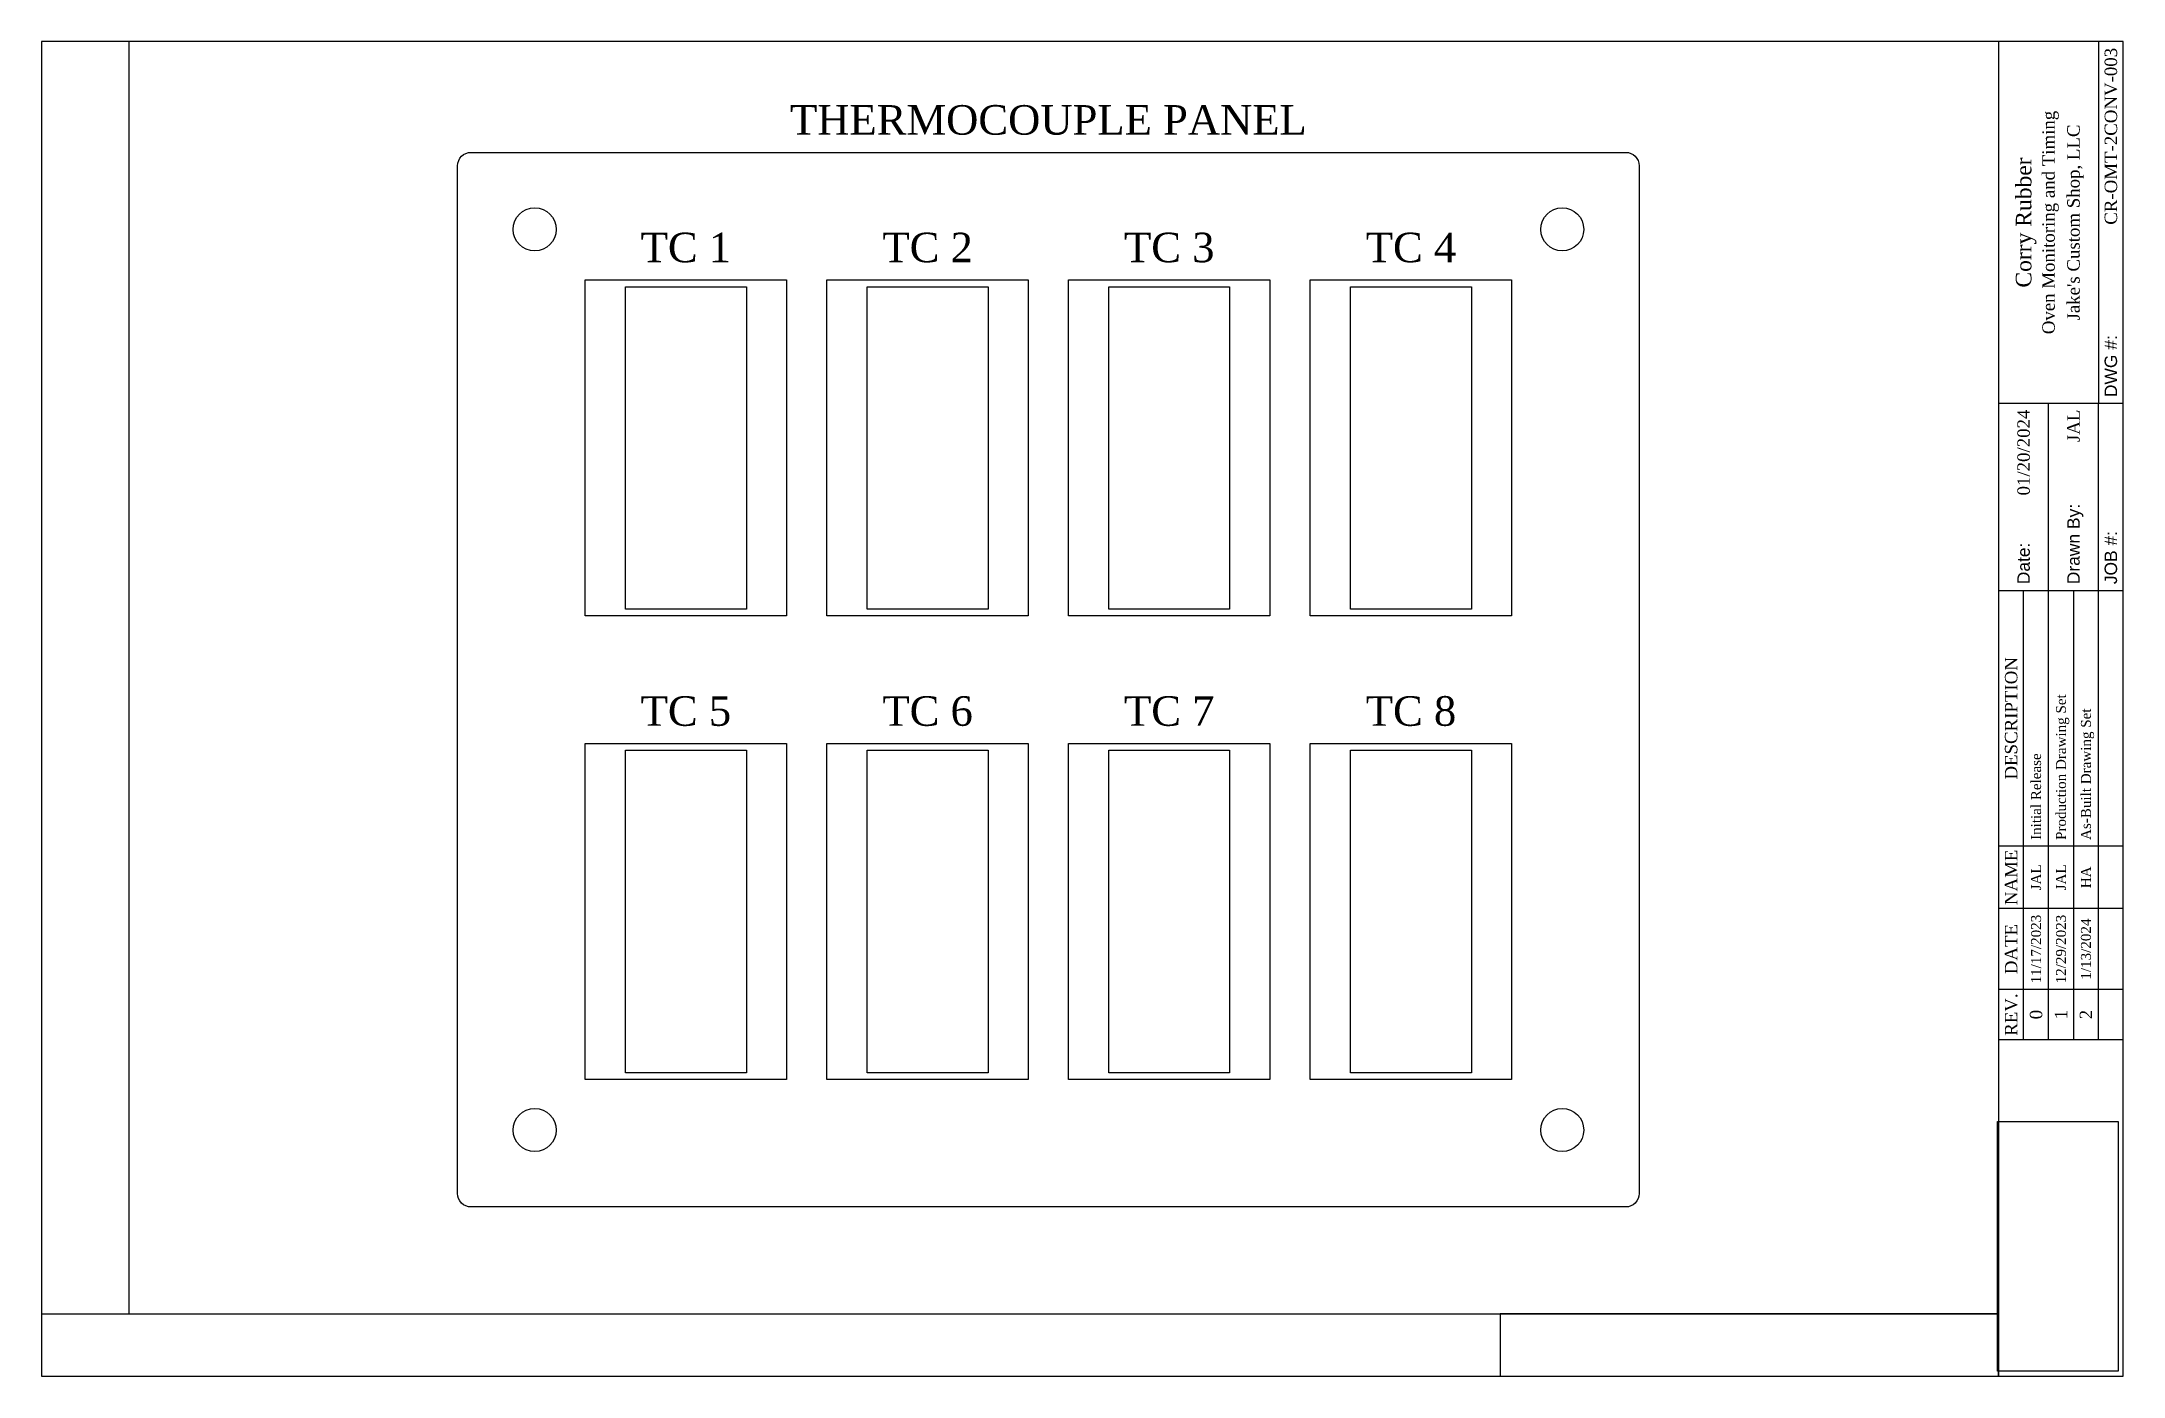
# Paper-space layout 'Oven Monitoring and Timing (CR-OMT-003)' of a CAD drawing. Extents: x 1.2 to 17.9, y 0.5 to 11.2.
# The model-space entities are those that its viewports show. They can reach past a viewport. Long polylines and large blocks are cut down to what shows.
import ezdxf
from ezdxf.enums import TextEntityAlignment as Align

# ---------------------------------------------------------------- set-up
doc = ezdxf.new("R2010")
doc.units = 0
doc.header["$MEASUREMENT"] = 0
doc.layers.get('0').update_dxf_attribs({"linetype": 'CONTINUOUS'})
for name, color, linetype in [('BORDER', 7, 'CONTINUOUS'), ('connectorOutline', 9, 'CONTINUOUS'), ('Cut', 20, 'CONTINUOUS'), ('TEXT', 3, 'CONTINUOUS'), ('WIRE', 7, 'CONTINUOUS')]:
    doc.layers.add(name, color=color, linetype=linetype)
doc.styles.add('Annotative', font='arial.ttf')
doc.styles.get("Standard").update_dxf_attribs({"font": 'times.ttf', "height": 0.15})
picture_1 = doc.add_image_def('image1.png', size_in_pixel=(392, 190))

# ---------------------------------------------------------------- blocks, each defined once
blk = doc.blocks.new('AINS - Detailed Border - B Size')
at = {"layer": 'BORDER'}
for p, q in [((0.7, 10.7), (0.7, 0.5)), ((15.7, 10.7), (15.7, 0)), ((16.5, 10.7), (16.5, 7.8)), ((16.7, 7.8), (15.7, 7.8)), ((16.1, 6.3), (16.1, 7.8)), ((16.5, 6.3), (16.5, 7.8)), ((15.7, 6.3), (16.7, 6.3)), ((15.9, 2.7), (15.9, 6.3)), ((16.1, 2.7), (16.1, 6.3)), ((16.3, 6.3), (16.3, 2.7)), ((16.5, 2.7), (16.5, 6.3)), ((16.7, 4.25), (15.7, 4.25)), ((16.7, 3.75), (15.7, 3.75)), ((16.7, 3.1), (15.7, 3.1)), ((15.7, 2.7), (16.7, 2.7)), ((0, 0.5), (15.7, 0.5))]:
    blk.add_line(p, q, dxfattribs=at)
for points in [[(0, 0), (16.7, 0), (16.7, 10.7), (0, 10.7)], [(11.7, 0), (15.7, 0), (15.7, 0.5), (11.7, 0.5)]]:
    blk.add_lwpolyline(points, close=True, dxfattribs=at)
at = {"style": 'Annotative'}
for s, p in [('DWG #:', (16.6, 7.85)), ('Drawn By:', (16.3, 6.35)), ('JOB #:', (16.6, 6.35)), ('Date:', (15.9, 6.35))]:
    blk.add_text(s, height=0.1, rotation=90, dxfattribs=at).set_placement(p, align=Align.MIDDLE_LEFT)
blk.add_text('01/20/2024', height=0.1, rotation=90).set_placement((15.9, 7.75), align=Align.MIDDLE_RIGHT)
for s, p in [('DESCRIPTION', (15.8, 5.275)), ('NAME', (15.8, 4)), ('DATE', (15.8, 3.425)), ('REV.', (15.8, 2.9))]:
    blk.add_text(s, height=0.1, rotation=90).set_placement(p, align=Align.MIDDLE_CENTER)
at = {"flags": 8}
for tag, p in [('DWG#', (16.6, 10.65)), ('DRAWN', (16.3, 7.75)), ('JOB#', (16.6, 7.75))]:
    blk.add_attdef(tag, text='', height=0.1, rotation=90, dxfattribs=at).set_placement(p, align=Align.MIDDLE_RIGHT)
for tag, height, p in [('COMPANY', 0.125, (15.9, 9.25)), ('TITLE_BOTTOM', 0.1, (16.3, 9.25)), ('TITLE_TOP', 0.1, (16.1, 9.25)), ('NAME_0', 0.08, (16, 4)), ('NAME_1', 0.08, (16.2, 4)), ('NAME_2', 0.08, (16.4, 4)), ('NAME_3', 0.08, (16.6, 4)), ('DATE_0', 0.08, (16, 3.425)), ('DATE_1', 0.08, (16.2, 3.425)), ('DATE_2', 0.08, (16.4, 3.425)), ('DATE_3', 0.08, (16.6, 3.425)), ('REV_0', 0.1, (16, 2.9)), ('REV_1', 0.1, (16.2, 2.9)), ('REV_2', 0.1, (16.4, 2.9)), ('REV_3', 0.1, (16.6, 2.9))]:
    blk.add_attdef(tag, text='', height=height, rotation=90, dxfattribs=at).set_placement(p, align=Align.MIDDLE_CENTER)
for tag, p in [('DESC_0', (16, 4.3)), ('DESC_1', (16.2, 4.3)), ('DESC_2', (16.4, 4.3)), ('DESC_3', (16.6, 4.3))]:
    blk.add_attdef(tag, text='', height=0.08, rotation=90, dxfattribs=at).set_placement(p, align=Align.MIDDLE_LEFT)

msp = doc.modelspace()

# ---------------------------------------------------------------- linework, layer by layer
at = {"layer": 'connectorOutline'}
for points in [[(203.352, 11.664), (205.056, 11.664), (205.056, 8.823), (203.352, 8.823)], [(205.397, 11.664), (207.102, 11.664), (207.102, 8.823), (205.397, 8.823)], [(207.443, 11.664), (209.147, 11.664), (209.147, 8.823), (207.443, 8.823)], [(209.488, 11.664), (211.193, 11.664), (211.193, 8.823), (209.488, 8.823)], [(203.352, 7.743), (205.056, 7.743), (205.056, 4.902), (203.352, 4.902)], [(205.397, 7.743), (207.102, 7.743), (207.102, 4.902), (205.397, 4.902)], [(207.443, 7.743), (209.147, 7.743), (209.147, 4.902), (207.443, 4.902)], [(209.488, 7.743), (211.193, 7.743), (211.193, 4.902), (209.488, 4.902)]]:
    msp.add_lwpolyline(points, close=True, dxfattribs=at)
at = {"layer": 'Cut'}
msp.add_lwpolyline([(202.386, 12.743), (212.159, 12.743, -0.414214), (212.272, 12.63), (212.272, 3.937, -0.414214), (212.159, 3.823), (202.386, 3.823, -0.414214), (202.272, 3.937), (202.272, 12.63, -0.414214)], format="xyb", close=True, dxfattribs=at)
for points in [[(203.693, 11.607), (204.716, 11.607), (204.716, 8.88), (203.693, 8.88)], [(205.738, 11.607), (206.761, 11.607), (206.761, 8.88), (205.738, 8.88)], [(207.784, 11.607), (208.806, 11.607), (208.806, 8.88), (207.784, 8.88)], [(209.829, 11.607), (210.852, 11.607), (210.852, 8.88), (209.829, 8.88)], [(203.693, 7.687), (204.716, 7.687), (204.716, 4.959), (203.693, 4.959)], [(205.738, 7.687), (206.761, 7.687), (206.761, 4.959), (205.738, 4.959)], [(207.784, 7.687), (208.806, 7.687), (208.806, 4.959), (207.784, 4.959)], [(209.829, 7.687), (210.852, 7.687), (210.852, 4.959), (209.829, 4.959)]]:
    msp.add_lwpolyline(points, close=True, dxfattribs=at)
for centre in [(202.924, 12.092), (211.621, 12.092), (202.924, 4.474), (211.621, 4.474)]:
    msp.add_circle(centre, 0.182, dxfattribs=at)

# ---------------------------------------------------------------- texts
at = {"layer": 'TEXT', "ltscale": 0.5}
for s, p in [('THERMOCOUPLE PANEL', (207.272, 12.893)), ('TC 1', (204.204, 11.814)), ('TC 2', (206.25, 11.814)), ('TC 3', (208.295, 11.814)), ('TC 4', (210.341, 11.814)), ('TC 5', (204.204, 7.893)), ('TC 6', (206.25, 7.893)), ('TC 7', (208.295, 7.893)), ('TC 8', (210.341, 7.893))]:
    msp.add_text(s, height=0.25, dxfattribs=at).set_placement(p, align=Align.CENTER)

psp = doc.layouts.new('Oven Monitoring and Timing (CR-OMT-003)')

# ---------------------------------------------------------------- block references
ref = psp.add_blockref('AINS - Detailed Border - B Size', (1.246, 0.46))
ref.add_attrib('COMPANY', 'Corry Rubber', dxfattribs={"height": 0.125, "rotation": 90}).set_placement((17.146, 9.71), align=Align.MIDDLE_CENTER)
ref.add_attrib('TITLE_TOP', 'Oven Monitoring and Timing', dxfattribs={"height": 0.1, "rotation": 90}).set_placement((17.346, 9.71), align=Align.MIDDLE_CENTER)
ref.add_attrib('TITLE_BOTTOM', "Jake's Custom Shop, LLC", dxfattribs={"height": 0.1, "rotation": 90}).set_placement((17.546, 9.71), align=Align.MIDDLE_CENTER)
ref.add_attrib('DWG#', 'CR-OMT-2CONV-003', dxfattribs={"height": 0.1, "rotation": 90}).set_placement((17.846, 11.11), align=Align.MIDDLE_RIGHT)
ref.add_attrib('DRAWN', 'JAL', dxfattribs={"height": 0.1, "rotation": 90}).set_placement((17.546, 8.21), align=Align.MIDDLE_RIGHT)
ref.add_attrib('REV_0', '0', dxfattribs={"height": 0.1, "rotation": 90}).set_placement((17.246, 3.36), align=Align.MIDDLE_CENTER)
ref.add_attrib('DATE_0', '11/17/2023', dxfattribs={"height": 0.08, "rotation": 90}).set_placement((17.246, 3.885), align=Align.MIDDLE_CENTER)
ref.add_attrib('NAME_0', 'JAL', dxfattribs={"height": 0.08, "rotation": 90}).set_placement((17.246, 4.46), align=Align.MIDDLE_CENTER)
ref.add_attrib('DESC_0', 'Initial Release', dxfattribs={"height": 0.08, "rotation": 90}).set_placement((17.246, 4.76), align=Align.MIDDLE_LEFT)
ref.add_attrib('REV_1', '1', dxfattribs={"height": 0.1, "rotation": 90}).set_placement((17.446, 3.36), align=Align.MIDDLE_CENTER)
ref.add_attrib('DATE_1', '12/29/2023', dxfattribs={"height": 0.08, "rotation": 90}).set_placement((17.446, 3.885), align=Align.MIDDLE_CENTER)
ref.add_attrib('NAME_1', 'JAL', dxfattribs={"height": 0.08, "rotation": 90}).set_placement((17.446, 4.46), align=Align.MIDDLE_CENTER)
ref.add_attrib('DESC_1', 'Production Drawing Set', dxfattribs={"height": 0.08, "rotation": 90}).set_placement((17.446, 4.76), align=Align.MIDDLE_LEFT)
ref.add_attrib('REV_2', '2', dxfattribs={"height": 0.1, "rotation": 90}).set_placement((17.646, 3.36), align=Align.MIDDLE_CENTER)
ref.add_attrib('DATE_2', '1/13/2024', dxfattribs={"height": 0.08, "rotation": 90}).set_placement((17.646, 3.885), align=Align.MIDDLE_CENTER)
ref.add_attrib('NAME_2', 'HA', dxfattribs={"height": 0.08, "rotation": 90}).set_placement((17.646, 4.46), align=Align.MIDDLE_CENTER)
ref.add_attrib('DESC_2', 'As-Built Drawing Set', dxfattribs={"height": 0.08, "rotation": 90}).set_placement((17.646, 4.76), align=Align.MIDDLE_LEFT)

# ---------------------------------------------------------------- pictures from other files: only their frames are drawn
at = {"layer": 'BORDER', "ltscale": 0.5}
image = psp.add_image(picture_1, insert=(17.906, 0.502), size_in_units=(2, 0.969), rotation=90, dxfattribs=at)
image.dxf.flags = 7

# ---------------------------------------------------------------- viewports
at = {"layer": 'WIRE'}
psp.add_viewport(center=(9.446, 6.06), size=(15, 10.2), view_center_point=(207.402, 8.299), view_height=10.76161, dxfattribs=at)

doc.saveas('drawing.dxf')
